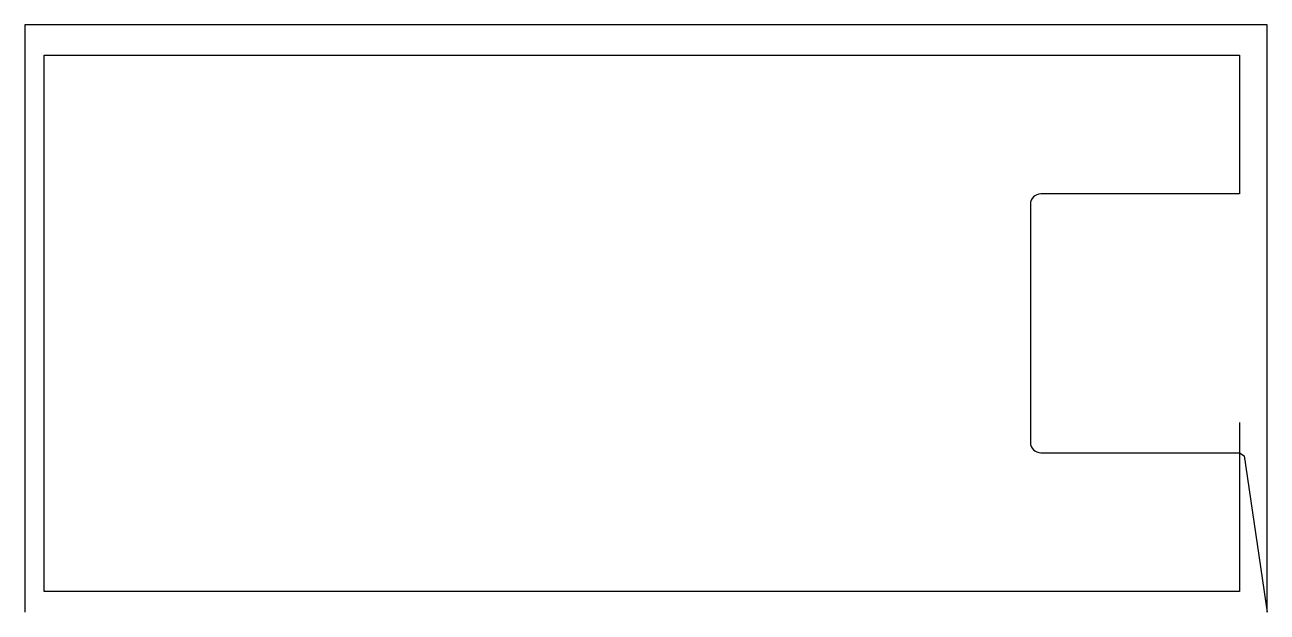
# Model space of a CAD drawing. Header units: metres. Extents: x 473 to 1674, y 0 to 567.
import ezdxf

# ---------------------------------------------------------------- set-up
doc = ezdxf.new("R2010")
doc.units = ezdxf.units.M

msp = doc.modelspace()

# ---------------------------------------------------------------- linework, layer by layer
at = {"layer": 'TOOL_0'}
for p, q in [((1673.695, 567.32), (473.393, 567.32)), ((473.393, 567.32), (473.393, 1)), ((1673.695, 1), (1673.695, 567.32)), ((491.953, 20.022), (491.953, 538.022)), ((491.953, 538.022), (1646.953, 538.022)), ((1646.953, 538.022), (1646.953, 404.022)), ((1646.953, 404.022), (1454.953, 404.022)), ((1444.953, 394.022), (1444.953, 164.022)), ((1646.953, 183.188), (1646.953, 154.022)), ((1454.953, 154.022), (1646.953, 154.022)), ((1646.953, 154.022), (1646.953, 20.022)), ((1646.953, 154.022), (1651.552, 150.997)), ((1651.552, 150.997), (1673.695, 0)), ((1646.953, 20.022), (491.953, 20.022)), ((473.393, 1), (473.393, 0)), ((1673.695, 0), (1673.695, 1)), ((1673.695, 1), (1673.695, 0)), ((1673.695, 0), (1673.695, 1))]:
    msp.add_line(p, q, dxfattribs=at)
for centre, start, end in [((1454.953, 394.022), 90, 180), ((1454.953, 164.022), 180, 270)]:
    msp.add_arc(centre, 10, start, end, dxfattribs=at)

doc.saveas('drawing.dxf')
